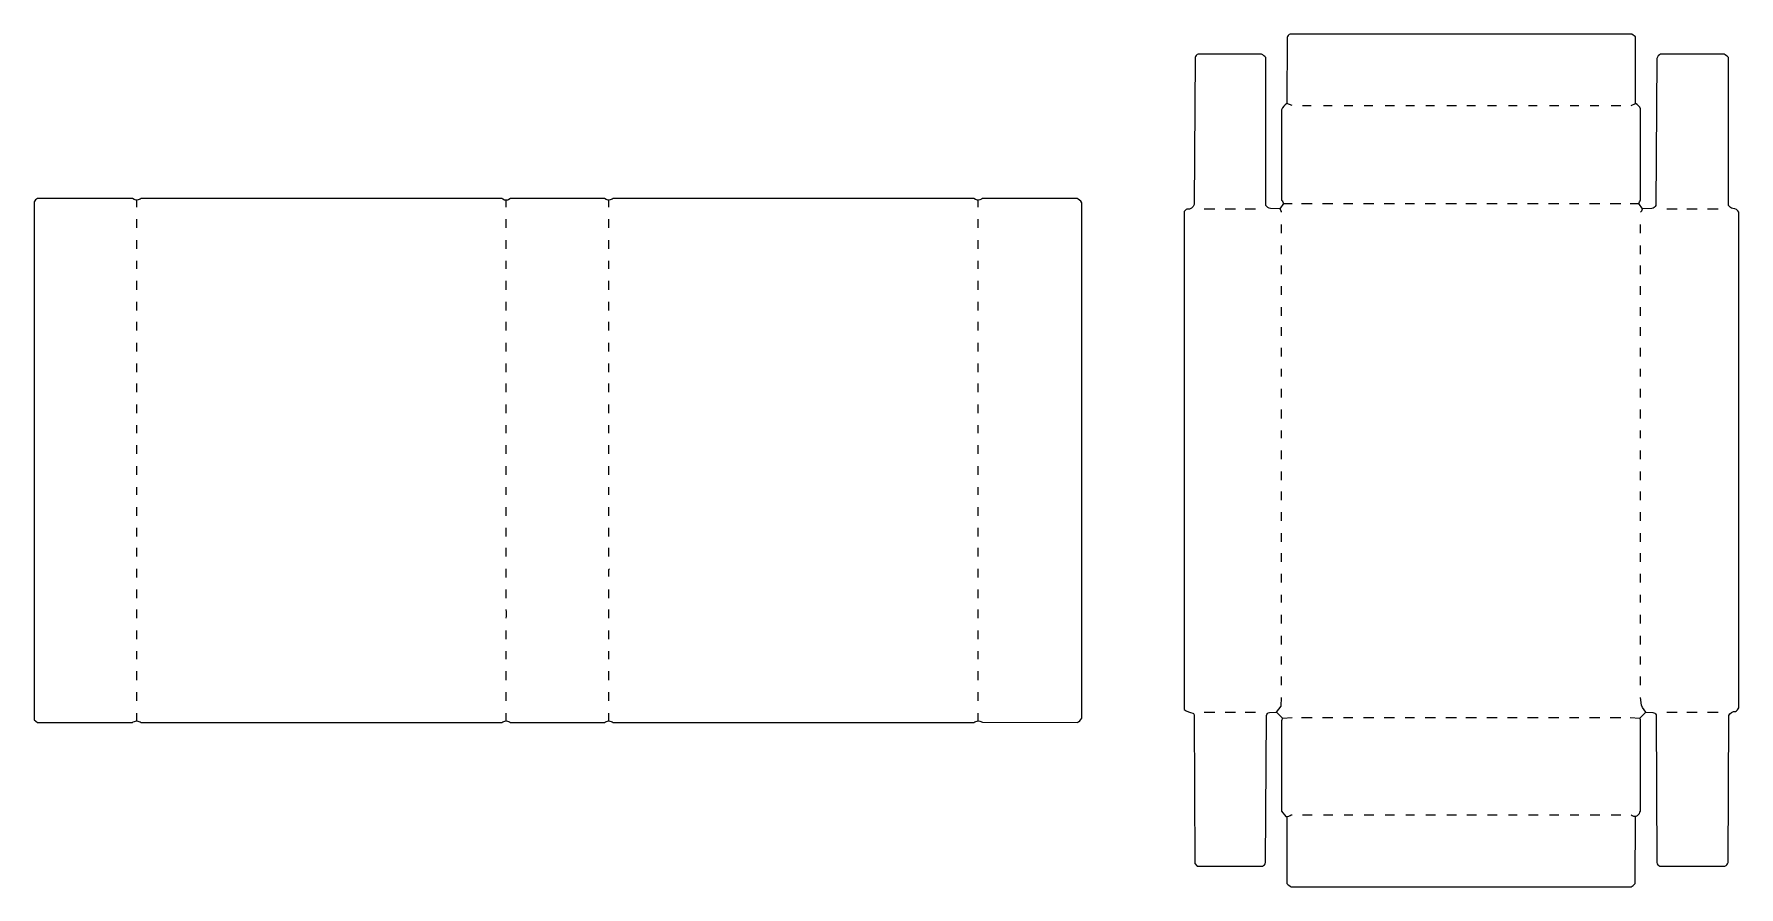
# Model space of a CAD drawing. Extents: x 227 to 2188, y 115 to 1096.
import ezdxf

# ---------------------------------------------------------------- set-up
doc = ezdxf.new("R2010")
doc.units = 0
doc.layers.get('0').update_dxf_attribs({"linetype": 'CONTINUOUS'})

msp = doc.modelspace()

# ---------------------------------------------------------------- linework, layer by layer
at = {"color": 7, "linetype": 'CONTINUOUS'}
for points in [[(2075, 891, 0.120666), (2077, 895), (2073, 901, -0.120666), (2075, 905), (2075, 1010, 0.175067), (2069, 1016), (2069, 1093), (2065, 1096), (1672, 1096, 0.270684), (1668.493423, 1091.993592), (1668, 1016, 0.154823), (1662, 1009), (1662, 905, -0.120666), (1664, 901), (1660, 895), (1649.037931, 895.455172, -0.217943), (1644, 899), (1644, 1069, 0.064594), (1639, 1073), (1566, 1073, 0.271163), (1562.497042, 1068.997076), (1561.502958, 900.002924, -0.390873), (1553.076923, 894.615385, 0.096907), (1550, 892), (1550, 319, 0.11309), (1560, 315, -0.215742), (1561.502941, 311.997093), (1562, 142), (1565, 139), (1640, 139, 0.271163), (1643.502958, 143.002924), (1644.497042, 311.997076, -0.396633), (1648.04878, 315.560976), (1656, 316), (1663, 309), (1662, 306), (1662, 202), (1667, 196, 0.150778), (1673.1, 197.8), (1674, 198)], [(2063, 310), (2074, 309), (2081, 316), (2088.95122, 315.560976, -0.196784), (2093, 313), (2093.497059, 143.002907, 0.271165), (2097, 139), (2172, 139, 0.271163), (2175.502958, 143.002924), (2176.497042, 311.997076, -0.34633), (2184.1, 316.8, 0.188482), (2188, 321), (2188, 891, 0.285635), (2181.088235, 895.352941, -0.185914), (2176, 899), (2176, 1069, 0.064594), (2171, 1073), (2098, 1073, 0.200355), (2093.497042, 1067.997076), (2092.502958, 899.002924, -0.245865), (2087.962069, 895.455172), (2077, 895)], [(1427, 304, 0.140238), (1432, 309), (1432, 902), (1431, 904), (1428.1, 906.2), (1427, 907), (1318, 907), (1316.9, 906.2, -0.345617), (1308, 907), (893, 907), (891.9, 906.2, -0.345617), (883, 907), (775, 907), (773.1, 905.8), (772, 905), (768, 905), (766.1, 906.2), (765, 907), (350, 907), (348.9, 906.2, -0.345617), (340, 907), (231, 907, 0.166667), (227, 903), (227, 307), (231, 304), (340, 304, -0.165541), (345, 306, -0.165541), (350, 304), (765, 304, -0.165541), (770, 306, -0.165541), (775, 304), (883, 304, -0.165541), (888, 306, -0.165541), (893, 304), (1308, 304, -0.165541), (1313, 306), (1314.9, 305.7), (1318.004504, 304.495414), (1427, 304)], [(1662, 891, 0.120666), (1660, 895)], [(770, 424, 0.099344), (770, 434)], [(2064, 198, 0.569883), (2074.2, 200.9), (2075, 202), (2075, 307), (2074, 309)], [(1668, 196), (1668, 119, 0.064594), (1673, 115), (2064, 115, 0.102463), (2068.506491, 119.006327), (2069, 196)]]:
    msp.add_lwpolyline(points, format="xyb", dxfattribs=at)
for points in [[(1674, 1014), (1668, 1016)], [(1686, 1014), (1696, 1014)], [(1710, 1014), (1720, 1014)], [(1734, 1014), (1744, 1014)], [(1757, 1014), (1767, 1014)], [(1781, 1014), (1792, 1014)], [(1805, 1014), (1815, 1014)], [(1828, 1014), (1838, 1014)], [(1852, 1014), (1863, 1014)], [(1875, 1014), (1885, 1014)], [(1899, 1014), (1909, 1014)], [(1923, 1014), (1933, 1014)], [(1946, 1014), (1956, 1014)], [(1970, 1014), (1981, 1014)], [(1994, 1014), (2004, 1014)], [(2017, 1014), (2027, 1014)], [(2041, 1014), (2052, 1014)], [(2064, 1014), (2069, 1016)], [(345, 897), (345, 905)], [(770, 897), (770, 905)], [(888, 897), (888, 905)], [(1313, 897), (1313, 905)], [(345, 873), (345, 883)], [(770, 873), (770, 883)], [(888, 873), (888, 883)], [(1313, 873), (1313, 883)], [(1573, 895), (1585, 895)], [(1597, 895), (1609, 895)], [(1620, 895), (1632, 895)], [(1664, 901), (1674, 901)], [(1685, 901), (1697, 901)], [(1709, 901), (1721, 901)], [(1733, 901), (1744, 901)], [(1756, 901), (1768, 901)], [(1780, 901), (1792, 901)], [(1804, 901), (1815, 901)], [(1827, 901), (1839, 901)], [(1851, 901), (1863, 901)], [(1874, 901), (1886, 901)], [(1898, 901), (1910, 901)], [(1922, 901), (1933, 901)], [(1945, 901), (1957, 901)], [(1969, 901), (1981, 901)], [(1993, 901), (2004, 901)], [(2016, 901), (2028, 901)], [(2040, 901), (2052, 901)], [(2063, 901), (2073, 901)], [(2105, 895), (2117, 895)], [(2128, 895), (2140, 895)], [(2152, 895), (2164, 895)], [(1662, 867), (1662, 877)], [(2075, 867), (2075, 877)], [(345, 849), (345, 859)], [(770, 849), (770, 859)], [(888, 849), (888, 859)], [(1313, 849), (1313, 859)], [(1662, 843), (1662, 853)], [(2075, 843), (2075, 853)], [(345, 826), (345, 835)], [(770, 826), (770, 835)], [(888, 826), (888, 835)], [(1313, 826), (1313, 835)], [(1662, 820), (1662, 830)], [(2075, 820), (2075, 830)], [(345, 802), (345, 812)], [(770, 802), (770, 812)], [(888, 802), (888, 812)], [(1313, 802), (1313, 812)], [(1662, 796), (1662, 806)], [(2075, 796), (2075, 806)], [(345, 778), (345, 788)], [(770, 778), (770, 788)], [(888, 778), (888, 788)], [(1313, 778), (1313, 788)], [(345, 755), (345, 765)], [(770, 755), (770, 765)], [(888, 755), (888, 765)], [(1313, 755), (1313, 765)], [(1662, 772), (1662, 782)], [(2075, 772), (2075, 782)], [(1662, 749), (1662, 759)], [(2075, 749), (2075, 759)], [(345, 731), (345, 741)], [(770, 731), (770, 741)], [(888, 731), (888, 741)], [(1313, 731), (1313, 741)], [(1662, 725), (1662, 735)], [(2075, 725), (2075, 735)], [(345, 707), (345, 717)], [(770, 707), (770, 717)], [(888, 707), (888, 717)], [(1313, 707), (1313, 717)], [(1662, 702), (1662, 711)], [(2075, 702), (2075, 711)], [(345, 684), (345, 694)], [(770, 684), (770, 694)], [(888, 684), (888, 694)], [(1313, 684), (1313, 694)], [(1662, 678), (1662, 688)], [(2075, 678), (2075, 688)], [(345, 660), (345, 670)], [(770, 660), (770, 670)], [(888, 660), (888, 670)], [(1313, 660), (1313, 670)], [(1662, 654), (1662, 664)], [(2075, 654), (2075, 664)], [(345, 637), (345, 646)], [(770, 637), (770, 646)], [(888, 637), (888, 646)], [(1313, 637), (1313, 646)], [(1662, 631), (1662, 640)], [(2075, 631), (2075, 640)], [(345, 613), (345, 623)], [(770, 613), (770, 623)], [(888, 613), (888, 623)], [(1313, 613), (1313, 623)], [(1662, 607), (1662, 617)], [(2075, 607), (2075, 617)], [(345, 589), (345, 599)], [(770, 589), (770, 599)], [(888, 589), (888, 599)], [(1313, 589), (1313, 599)], [(1662, 583), (1662, 593)], [(2075, 583), (2075, 593)], [(345, 566), (345, 575)], [(770, 566), (770, 575)], [(888, 566), (888, 575)], [(1313, 566), (1313, 575)], [(1662, 560), (1662, 570)], [(2075, 560), (2075, 570)], [(345, 542), (345, 552)], [(770, 542), (770, 552)], [(888, 542), (888, 552)], [(1313, 542), (1313, 552)], [(1662, 536), (1662, 546)], [(2075, 536), (2075, 546)], [(345, 518), (345, 528)], [(770, 518), (770, 528)], [(888, 518), (888, 528)], [(1313, 518), (1313, 528)], [(1662, 512), (1662, 522)], [(2075, 512), (2075, 522)], [(345, 495), (345, 505)], [(770, 495), (770, 505)], [(888, 495), (888, 505)], [(1313, 495), (1313, 505)], [(1662, 489), (1662, 499)], [(2075, 489), (2075, 499)], [(345, 471), (345, 481)], [(770, 471), (770, 481)], [(888, 472), (888, 480), (889, 481)], [(1313, 471), (1313, 481)], [(1662, 465), (1662, 475)], [(2075, 465), (2075, 475)], [(345, 447), (345, 457)], [(770, 447), (770, 457)], [(888, 447), (888, 457)], [(1313, 447), (1313, 457)], [(345, 424), (345, 434)], [(888, 424), (888, 434)], [(1313, 424), (1313, 434)], [(1662, 442), (1662, 451)], [(2075, 442), (2075, 451)], [(1662, 418), (1662, 428)], [(2075, 418), (2075, 428)], [(345, 400), (345, 410)], [(770, 400), (770, 410)], [(888, 400), (888, 410)], [(1313, 400), (1313, 410)], [(1662, 394), (1662, 404)], [(2075, 394), (2075, 404)], [(345, 377), (345, 386)], [(770, 377), (770, 386)], [(888, 377), (888, 386)], [(1313, 377), (1313, 386)], [(1662, 371), (1662, 380)], [(2075, 371), (2075, 380)], [(345, 353), (345, 363)], [(770, 353), (770, 363)], [(888, 353), (888, 363)], [(1313, 353), (1313, 363)], [(1662, 347), (1662, 357)], [(2075, 347), (2075, 357)], [(345, 329), (345, 339)], [(770, 329), (770, 339)], [(888, 329), (888, 339)], [(1313, 329), (1313, 339)], [(345, 306), (345, 315)], [(770, 306), (770, 315)], [(888, 306), (888, 315)], [(1313, 306), (1313, 315)], [(1573, 316), (1585, 316)], [(1597, 316), (1609, 316)], [(1620, 316), (1632, 316)], [(2081, 316), (2077.243902, 321.195122), (2075.792, 324.144), (2075, 333)], [(2105, 316), (2117, 316)], [(2128, 316), (2140, 316)], [(2152, 316), (2164, 316)], [(1663, 309), (1674, 310)], [(1685, 310), (1697, 310)], [(1709, 310), (1721, 310)], [(1733, 310), (1744, 310)], [(1756, 310), (1768, 310)], [(1780, 310), (1792, 310)], [(1804, 310), (1815, 310)], [(1827, 310), (1839, 310)], [(1851, 310), (1863, 310)], [(1874, 310), (1886, 310)], [(1898, 310), (1910, 310)], [(1922, 310), (1933, 310)], [(1945, 310), (1957, 310)], [(1969, 310), (1981, 310)], [(1993, 310), (2004, 310)], [(2016, 310), (2028, 310)], [(2040, 310), (2052, 310)], [(1686, 198), (1697, 198)], [(1710, 198), (1721, 198)], [(1734, 198), (1744, 198)], [(1757, 198), (1768, 198)], [(1781, 198), (1792, 198)], [(1805, 198), (1815, 198)], [(1828, 198), (1839, 198)], [(1852, 198), (1863, 198)], [(1875, 198), (1886, 198)], [(1899, 198), (1910, 198)], [(1923, 198), (1933, 198)], [(1946, 198), (1957, 198)], [(1970, 198), (1981, 198)], [(1994, 198), (2004, 198)], [(2017, 198), (2028, 198)], [(2041, 198), (2052, 198)]]:
    msp.add_lwpolyline(points, dxfattribs=at)
at = {"color": 19, "linetype": 'CONTINUOUS'}
msp.add_lwpolyline([(1656, 316), (1661.54918, 323.040984), (1662, 333)], dxfattribs=at)

doc.saveas('drawing.dxf')
